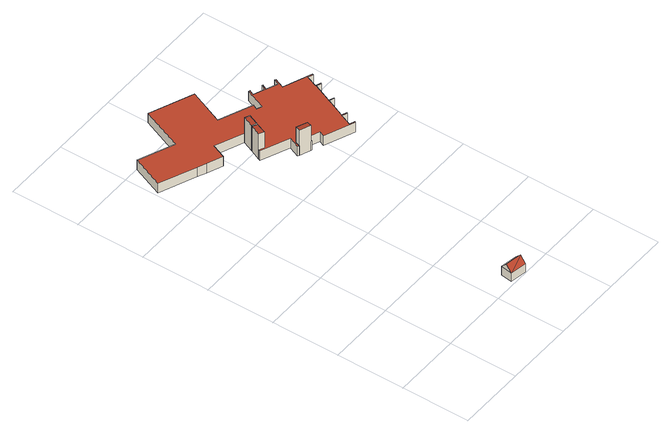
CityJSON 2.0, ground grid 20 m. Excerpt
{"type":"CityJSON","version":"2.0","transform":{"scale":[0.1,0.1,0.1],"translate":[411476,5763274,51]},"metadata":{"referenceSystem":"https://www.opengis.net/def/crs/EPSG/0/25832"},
"CityObjects":{
"building1":{"type":"Building","attributes":{"Gemeindeschluessel":"05515000","Geometrietyp2DReferenz":"3000","function":"31001_3080","roofType":"3100","measuredHeight":4.66},"geometry":[{"type":"Solid","lod":"2","boundaries":[[[[0,1,2,3]],[[4,5,1,0]],[[6,7,5,4]],[[3,2,7,6]],[[0,8,4]],[[6,9,3]],[[9,8,0]],[[0,3,9]],[[8,9,6]],[[6,4,8]],[[1,5,7,2]]]],"semantics":{"surfaces":[{"type":"WallSurface"},{"type":"RoofSurface"},{"type":"GroundSurface"}],"values":[[0,0,0,0,0,0,1,1,1,1,2]]}}]},
"building2":{"type":"Building","attributes":{"Gemeindeschluessel":"05515000","Geometrietyp2DReferenz":"3000","function":"51009_1610","roofType":"2100","measuredHeight":8.56},"geometry":[{"type":"Solid","lod":"2","boundaries":[[[[10,11,12,13]],[[14,15,11,10]],[[16,17,15,14]],[[13,12,17,16]],[[14,10,13,16]],[[11,15,17,12]]]],"semantics":{"surfaces":[{"type":"WallSurface"},{"type":"RoofSurface"},{"type":"GroundSurface"}],"values":[[0,0,0,0,1,2]]}}]},
"building3":{"type":"Building","attributes":{"Gemeindeschluessel":"05515000","Geometrietyp2DReferenz":"3000","function":"51009_1610","roofType":"2100","measuredHeight":8.59},"geometry":[{"type":"Solid","lod":"2","boundaries":[[[[18,19,20,21]],[[22,23,19,18]],[[24,25,23,22]],[[21,20,25,24]],[[22,18,21,24]],[[19,23,25,20]]]],"semantics":{"surfaces":[{"type":"WallSurface"},{"type":"RoofSurface"},{"type":"GroundSurface"}],"values":[[0,0,0,0,1,2]]}}]},
"building4":{"type":"Building","attributes":{"Gemeindeschluessel":"05515000","Geometrietyp2DReferenz":"3000","function":"31001_3051","roofType":"1000","measuredHeight":3.17},"geometry":[{"type":"Solid","lod":"2","boundaries":[[[[26,11,27,28]],[[29,12,11,26]],[[30,17,12,29]],[[31,15,17,30]],[[32,19,15,31]],[[33,20,19,32]],[[34,25,20,33]],[[35,23,25,34]],[[36,37,23,35]],[[38,39,37,36]],[[40,41,39,38]],[[42,43,41,40]],[[44,45,43,42]],[[46,47,45,44]],[[48,49,47,46]],[[50,51,49,48]],[[52,53,51,50]],[[54,55,53,52]],[[56,57,55,54]],[[58,59,57,56]],[[60,61,59,58]],[[62,63,61,60]],[[64,65,63,62]],[[66,67,65,64]],[[68,69,67,66]],[[70,71,69,68]],[[72,73,71,70]],[[74,75,73,72]],[[76,77,75,74]],[[78,79,77,76]],[[80,81,79,78]],[[82,83,81,80]],[[84,85,83,82]],[[86,87,85,84]],[[88,89,87,86]],[[90,91,89,88]],[[92,93,91,90]],[[94,95,93,92]],[[96,97,95,94]],[[98,99,97,96]],[[100,101,99,98]],[[102,103,101,100]],[[104,105,103,102]],[[106,107,105,104]],[[108,109,107,106]],[[110,111,109,108]],[[112,113,111,110]],[[114,115,113,112]],[[116,117,115,114]],[[118,119,117,116]],[[120,121,119,118]],[[122,123,121,120]],[[124,125,123,122]],[[126,127,125,124]],[[128,129,127,126]],[[130,131,129,128]],[[132,133,131,130]],[[134,135,133,132]],[[136,137,135,134]],[[138,139,137,136]],[[28,27,139,138]],[[136,134,132,130,128,126,124,122,120,118,116,114,112,110,108,106,104,102,100,98,96,94,92,90,88,86,84,82,80,78,76,74,72,70,68,66,64,62,60,58,56,54,52,50,48,46,44,42,40,38,36,35,34,33,32,31,30,29,26,28,138]],[[11,12,17,15,19,20,25,23,37,39,41,43,45,47,49,51,53,55,57,59,61,63,65,67,69,71,73,75,77,79,81,83,85,87,89,91,93,95,97,99,101,103,105,107,109,111,113,115,117,119,121,123,125,127,129,131,133,135,137,139,27]]]],"semantics":{"surfaces":[{"type":"WallSurface"},{"type":"RoofSurface"},{"type":"GroundSurface"}],"values":[[0,0,0,0,0,0,0,0,0,0,0,0,0,0,0,0,0,0,0,0,0,0,0,0,0,0,0,0,0,0,0,0,0,0,0,0,0,0,0,0,0,0,0,0,0,0,0,0,0,0,0,0,0,0,0,0,0,0,0,0,0,1,2]]}}]},
"building5":{"type":"Building","attributes":{"Gemeindeschluessel":"05515000","Geometrietyp2DReferenz":"3000","function":"51009_1610","roofType":"2100","measuredHeight":8.63},"geometry":[{"type":"Solid","lod":"2","boundaries":[[[[140,129,131,141]],[[142,135,129,140]],[[143,133,135,142]],[[141,131,133,143]],[[142,140,141,143]],[[129,135,133,131]]]],"semantics":{"surfaces":[{"type":"WallSurface"},{"type":"RoofSurface"},{"type":"GroundSurface"}],"values":[[0,0,0,0,1,2]]}}]}
},
"vertices":[
[324,37,33],[324,37,5],[275,45,5],[275,45,33],[319,3,33],[319,3,5],[270,11,33],[270,11,5],[322,20,52],[273,28,52],
[254,777,94],[254,777,8],[269,770,8],[269,770,93],[267,807,94],[267,807,8],[281,800,93],[281,800,8],
[268,809,94],[268,809,8],[282,803,8],[282,803,93],[281,840,94],[281,840,8],[295,834,93],[295,834,8],
[254,777,40],[252,771,8],[252,771,40],[269,770,40],[281,800,40],[267,807,40],[268,809,40],[282,803,40],[295,834,40],[281,840,40],[199,874,40],[199,874,8],[182,833,40],[182,833,8],[138,851,40],[138,851,8],[113,862,40],[113,862,8],[8,906,40],[8,906,8],[45,998,40],[45,998,8],[148,955,40],[148,955,8],[198,1076,40],[198,1076,8],[323,1024,40],[323,1024,8],[280,922,40],[280,922,8],[376,882,40],[376,882,8],[370,868,40],[370,868,8],[384,862,40],[384,862,8],[409,922,40],[409,922,8],[413,920,40],[413,920,8],[407,906,40],[407,906,8],[438,893,40],[438,893,8],[445,907,40],[445,907,8],[448,906,40],[448,906,8],[441,891,40],[441,891,8],[473,878,40],[473,878,8],[480,893,40],[480,893,8],[484,891,40],[484,891,8],[472,863,40],[472,863,8],[553,830,40],[553,830,8],[552,826,40],[552,826,8],[537,832,40],[537,832,8],[524,800,40],[524,800,8],[539,794,40],[539,794,8],[538,791,40],[538,791,8],[524,797,40],[524,797,8],[501,742,40],[501,742,8],[515,736,40],[515,736,8],[514,733,40],[514,733,8],[500,739,40],[500,739,8],[477,685,40],[477,685,8],[491,679,40],[491,679,8],[490,676,40],[490,676,8],[475,682,40],[475,682,8],[462,650,40],[462,650,8],[477,644,40],[477,644,8],[475,640,40],[475,640,8],[388,676,40],[388,676,8],[395,691,40],[395,691,8],[364,704,40],[364,704,8],[358,689,40],[358,689,8],[355,690,40],[355,690,8],[361,705,40],[361,705,8],[330,718,40],[330,718,8],[324,703,40],[324,703,8],[320,705,40],[320,705,8],[333,737,40],[333,737,8],
[355,690,94],[361,705,92],[324,703,94],[330,718,92]
]}
